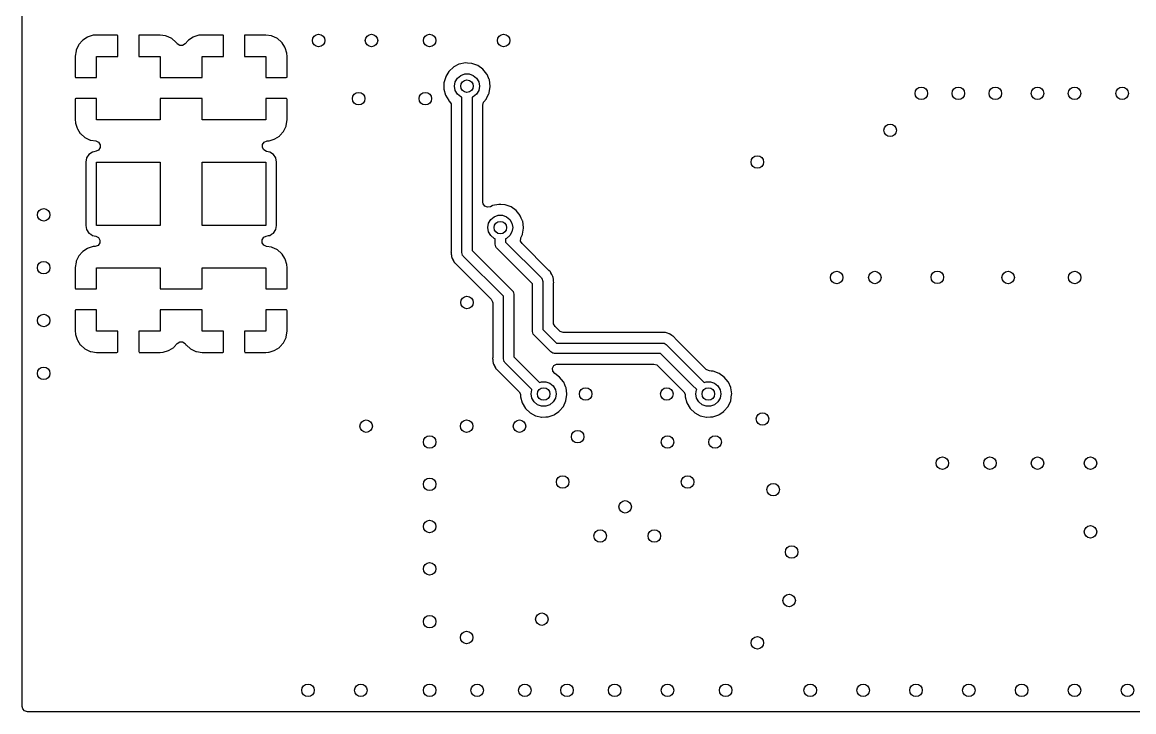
# Model space of a CAD drawing. Extents: x 5.33 to 7.27, y -5.07 to -3.93.
# Drawn here: x 5.33 to 6.381, y -5.07 to -4.418 of the extents above; entities that cross this region are included whole.
import ezdxf

# ---------------------------------------------------------------- set-up
doc = ezdxf.new("R2010")
doc.units = 0
doc.header["$MEASUREMENT"] = 0
doc.layers.add('BLACK', color=7, linetype='CONTINUOUS')

msp = doc.modelspace()

# ---------------------------------------------------------------- linework, layer by layer
at = {"layer": 'BLACK', "linetype": 'CONTINUOUS'}
for p, q in [((5.32969, -5.06535), (5.32969, -3.93465)), ((5.38654, -4.435), (5.38324, -4.43881)), ((5.38707, -4.43454), (5.38654, -4.435)), ((5.39131, -4.43182), (5.38707, -4.43454)), ((5.39195, -4.43153), (5.39131, -4.43182)), ((5.39687, -4.43008), (5.39195, -4.43153)), ((5.39739, -4.42999), (5.39687, -4.43008)), ((5.39991, -4.42981), (5.39739, -4.42999)), ((5.40009, -4.4298), (5.39991, -4.42981)), ((5.41947, -4.4298), (5.40009, -4.4298)), ((5.41977, -4.42987), (5.41947, -4.4298)), ((5.41982, -4.42992), (5.41977, -4.42987)), ((5.41995, -4.43034), (5.41982, -4.42992)), ((5.42, -4.43052), (5.41995, -4.43034)), ((5.42, -4.45), (5.42, -4.43052)), ((5.44007, -4.43003), (5.44, -4.43034)), ((5.44, -4.43034), (5.44, -4.45)), ((5.44011, -4.42998), (5.44007, -4.43003)), ((5.44071, -4.4298), (5.44011, -4.42998)), ((5.45982, -4.4298), (5.44071, -4.4298)), ((5.46018, -4.42983), (5.45982, -4.4298)), ((5.46534, -4.43057), (5.46018, -4.42983)), ((5.46601, -4.43077), (5.46534, -4.43057)), ((5.4706, -4.43286), (5.46601, -4.43077)), ((5.47119, -4.43324), (5.4706, -4.43286)), ((5.475, -4.43654), (5.47119, -4.43324)), ((5.48654, -4.435), (5.48375, -4.43822)), ((5.48707, -4.43454), (5.48654, -4.435)), ((5.49131, -4.43182), (5.48707, -4.43454)), ((5.49195, -4.43153), (5.49131, -4.43182)), ((5.49687, -4.43008), (5.49195, -4.43153)), ((5.49739, -4.42999), (5.49687, -4.43008)), ((5.49991, -4.42981), (5.49739, -4.42999)), ((5.50009, -4.4298), (5.49991, -4.42981)), ((5.51947, -4.4298), (5.50009, -4.4298)), ((5.51977, -4.42987), (5.51947, -4.4298)), ((5.51982, -4.42992), (5.51977, -4.42987)), ((5.51995, -4.43034), (5.51982, -4.42992)), ((5.52, -4.43052), (5.51995, -4.43034)), ((5.52, -4.45), (5.52, -4.43052)), ((5.54007, -4.43003), (5.54, -4.43034)), ((5.54, -4.43034), (5.54, -4.45)), ((5.54011, -4.42998), (5.54007, -4.43003)), ((5.54071, -4.4298), (5.54011, -4.42998)), ((5.55982, -4.4298), (5.54071, -4.4298)), ((5.56018, -4.42983), (5.55982, -4.4298)), ((5.56534, -4.43057), (5.56018, -4.42983)), ((5.56601, -4.43077), (5.56534, -4.43057)), ((5.5706, -4.43286), (5.56601, -4.43077)), ((5.57119, -4.43324), (5.5706, -4.43286)), ((5.575, -4.43654), (5.57119, -4.43324)), ((5.38057, -4.44466), (5.37983, -4.44982)), ((5.38077, -4.44399), (5.38057, -4.44466)), ((5.38286, -4.4394), (5.38077, -4.44399)), ((5.38324, -4.43881), (5.38286, -4.4394)), ((5.47546, -4.43707), (5.475, -4.43654)), ((5.47583, -4.43766), (5.47546, -4.43707)), ((5.47625, -4.43822), (5.47583, -4.43766)), ((5.47861, -4.43973), (5.47625, -4.43822)), ((5.4814, -4.43973), (5.47861, -4.43973)), ((5.48375, -4.43822), (5.4814, -4.43973)), ((5.57546, -4.43707), (5.575, -4.43654)), ((5.57818, -4.44131), (5.57546, -4.43707)), ((5.57847, -4.44195), (5.57818, -4.44131)), ((5.57992, -4.44687), (5.57847, -4.44195)), ((5.58001, -4.44739), (5.57992, -4.44687)), ((5.37983, -4.44982), (5.3798, -4.45018)), ((5.3798, -4.45018), (5.3798, -4.46929)), ((5.4, -4.47), (5.4, -4.45)), ((5.4, -4.45), (5.42, -4.45)), ((5.44, -4.45), (5.46, -4.45)), ((5.46, -4.45), (5.46, -4.47)), ((5.5, -4.47), (5.5, -4.45)), ((5.5, -4.45), (5.52, -4.45)), ((5.54, -4.45), (5.56, -4.45)), ((5.56, -4.45), (5.56, -4.47)), ((5.58019, -4.44991), (5.58001, -4.44739)), ((5.5802, -4.45009), (5.58019, -4.44991)), ((5.5802, -4.46947), (5.5802, -4.45009)), ((5.74307, -4.45739), (5.74277, -4.45754)), ((5.74893, -4.45621), (5.74307, -4.45739)), ((5.75091, -4.45635), (5.74893, -4.45621)), ((5.75456, -4.45662), (5.75091, -4.45635)), ((5.75489, -4.45664), (5.75456, -4.45662)), ((5.75456, -4.45662), (5.75456, -4.45662)), ((5.76052, -4.45867), (5.75489, -4.45664)), ((5.73316, -4.46444), (5.73037, -4.46894)), ((5.73334, -4.46415), (5.73316, -4.46444)), ((5.73316, -4.46444), (5.73316, -4.46444)), ((5.73774, -4.4601), (5.73334, -4.46415)), ((5.73804, -4.45995), (5.73774, -4.4601)), ((5.74277, -4.45754), (5.73804, -4.45995)), ((5.73804, -4.45995), (5.73804, -4.45995)), ((5.74127, -4.4706), (5.74441, -4.46796)), ((5.74441, -4.46796), (5.74826, -4.46656)), ((5.74826, -4.46656), (5.75237, -4.46656)), ((5.75237, -4.46656), (5.75622, -4.46796)), ((5.75622, -4.46796), (5.75936, -4.4706)), ((5.76539, -4.46213), (5.76052, -4.45867)), ((5.76916, -4.46678), (5.76539, -4.46213)), ((5.76929, -4.46709), (5.76916, -4.46678)), ((5.7714, -4.47196), (5.76929, -4.46709)), ((5.76929, -4.46709), (5.76929, -4.46709)), ((5.3798, -4.46929), (5.37998, -4.46989)), ((5.37998, -4.46989), (5.38003, -4.46993)), ((5.38003, -4.46993), (5.38034, -4.47)), ((5.38034, -4.47), (5.4, -4.47)), ((5.46, -4.47), (5.5, -4.47)), ((5.56, -4.47), (5.57948, -4.47)), ((5.57948, -4.47), (5.58008, -4.46982)), ((5.58008, -4.46982), (5.58013, -4.46977)), ((5.58013, -4.46977), (5.5802, -4.46947)), ((5.72849, -4.47801), (5.72846, -4.48095)), ((5.72852, -4.47531), (5.72849, -4.47801)), ((5.73019, -4.46923), (5.72852, -4.47497)), ((5.72852, -4.47497), (5.72852, -4.47531)), ((5.72852, -4.47531), (5.72852, -4.47531)), ((5.73037, -4.46894), (5.73019, -4.46923)), ((5.7385, -4.47819), (5.73922, -4.47415)), ((5.73922, -4.48223), (5.7385, -4.47819)), ((5.73922, -4.47415), (5.74127, -4.4706)), ((5.75936, -4.4706), (5.76141, -4.47415)), ((5.76141, -4.47415), (5.76213, -4.47819)), ((5.76213, -4.47819), (5.76141, -4.48223)), ((5.77153, -4.47227), (5.7714, -4.47196)), ((5.77234, -4.47819), (5.77153, -4.47227)), ((5.77234, -4.47865), (5.77234, -4.47819)), ((5.72846, -4.48095), (5.73001, -4.48673)), ((5.73001, -4.48673), (5.73305, -4.49187)), ((5.74127, -4.48578), (5.73922, -4.48223)), ((5.74441, -4.48842), (5.74127, -4.48578)), ((5.74539, -4.48878), (5.74441, -4.48842)), ((5.74539, -4.63567), (5.74539, -4.48878)), ((5.75622, -4.48842), (5.75524, -4.48878)), ((5.75524, -4.48878), (5.75524, -4.63363)), ((5.75936, -4.48578), (5.75622, -4.48842)), ((5.76141, -4.48223), (5.75936, -4.48578)), ((5.76891, -4.48999), (5.7711, -4.48522)), ((5.7711, -4.48522), (5.77126, -4.48486)), ((5.77126, -4.48486), (5.7714, -4.48456)), ((5.77126, -4.48486), (5.77126, -4.48486)), ((5.7714, -4.48456), (5.77234, -4.47865)), ((5.37987, -4.49023), (5.3798, -4.49053)), ((5.3798, -4.49053), (5.3798, -4.50991)), ((5.37992, -4.49018), (5.37987, -4.49023)), ((5.38052, -4.49), (5.37992, -4.49018)), ((5.4, -4.49), (5.38052, -4.49)), ((5.4, -4.51), (5.4, -4.49)), ((5.5, -4.49), (5.46, -4.49)), ((5.46, -4.49), (5.46, -4.51)), ((5.5, -4.51), (5.5, -4.49)), ((5.57966, -4.49), (5.56, -4.49)), ((5.56, -4.49), (5.56, -4.51)), ((5.57997, -4.49007), (5.57966, -4.49)), ((5.58002, -4.49011), (5.57997, -4.49007)), ((5.5802, -4.49071), (5.58002, -4.49011)), ((5.5802, -4.50982), (5.5802, -4.49071)), ((5.73305, -4.49187), (5.7333, -4.49211)), ((5.7333, -4.49211), (5.7333, -4.49211)), ((5.7333, -4.49211), (5.73385, -4.49264)), ((5.73385, -4.49264), (5.73524, -4.49506)), ((5.73524, -4.49506), (5.73537, -4.49622)), ((5.73537, -4.49622), (5.73537, -4.63359)), ((5.76526, -4.49614), (5.76604, -4.49346)), ((5.76526, -4.58789), (5.76526, -4.49614)), ((5.76604, -4.49346), (5.76643, -4.49294)), ((5.76643, -4.49294), (5.7687, -4.49025)), ((5.7687, -4.49025), (5.76891, -4.48999)), ((5.7687, -4.49025), (5.7687, -4.49025)), ((5.3798, -4.50991), (5.37981, -4.51009)), ((5.46, -4.51), (5.4, -4.51)), ((5.56, -4.51), (5.5, -4.51)), ((5.58017, -4.51018), (5.5802, -4.50982)), ((5.37981, -4.51009), (5.37999, -4.51261)), ((5.37999, -4.51261), (5.38008, -4.51313)), ((5.38008, -4.51313), (5.38153, -4.51805)), ((5.38153, -4.51805), (5.38182, -4.51869)), ((5.38182, -4.51869), (5.38454, -4.52293)), ((5.57676, -4.52119), (5.57714, -4.5206)), ((5.57714, -4.5206), (5.57923, -4.51601)), ((5.57923, -4.51601), (5.57943, -4.51534)), ((5.57943, -4.51534), (5.58017, -4.51018)), ((5.38454, -4.52293), (5.385, -4.52346)), ((5.385, -4.52346), (5.38881, -4.52676)), ((5.38881, -4.52676), (5.3894, -4.52714)), ((5.3894, -4.52714), (5.39399, -4.52923)), ((5.39399, -4.52923), (5.39466, -4.52943)), ((5.39466, -4.52943), (5.3993, -4.5301)), ((5.3993, -4.5301), (5.40184, -4.53126)), ((5.5586, -4.53114), (5.56129, -4.5301)), ((5.56129, -4.5301), (5.56261, -4.53001)), ((5.56261, -4.53001), (5.56313, -4.52992)), ((5.56313, -4.52992), (5.56805, -4.52847)), ((5.56805, -4.52847), (5.56869, -4.52818)), ((5.56869, -4.52818), (5.57293, -4.52546)), ((5.57293, -4.52546), (5.57346, -4.525)), ((5.57346, -4.525), (5.57676, -4.52119)), ((5.39609, -4.54056), (5.39278, -4.54278)), ((5.39735, -4.54031), (5.39609, -4.54056)), ((5.39956, -4.53987), (5.39735, -4.54031)), ((5.40184, -4.53875), (5.39956, -4.53987)), ((5.40184, -4.53126), (5.40335, -4.53361)), ((5.40335, -4.5364), (5.40184, -4.53875)), ((5.40335, -4.53361), (5.40335, -4.5364)), ((5.55682, -4.53619), (5.55697, -4.5334)), ((5.5582, -4.53862), (5.55682, -4.53619)), ((5.55697, -4.5334), (5.5586, -4.53114)), ((5.56068, -4.53992), (5.5582, -4.53862)), ((5.56391, -4.54056), (5.56068, -4.53992)), ((5.56722, -4.54278), (5.56391, -4.54056)), ((5.39056, -4.54609), (5.38978, -4.55)), ((5.38978, -4.55), (5.38978, -4.61)), ((5.39278, -4.54278), (5.39056, -4.54609)), ((5.4, -4.61), (5.4, -4.55)), ((5.4, -4.55), (5.46, -4.55)), ((5.46, -4.55), (5.46, -4.61)), ((5.5, -4.61), (5.5, -4.55)), ((5.5, -4.55), (5.56, -4.55)), ((5.56, -4.55), (5.56, -4.61)), ((5.56944, -4.54609), (5.56722, -4.54278)), ((5.57022, -4.55), (5.56944, -4.54609)), ((5.57022, -4.61), (5.57022, -4.55)), ((5.76552, -4.58949), (5.76526, -4.58789)), ((5.76713, -4.59178), (5.76552, -4.58949)), ((5.76972, -4.59283), (5.76713, -4.59178)), ((5.77247, -4.59231), (5.76972, -4.59283)), ((5.77427, -4.5914), (5.77247, -4.59231)), ((5.77457, -4.59124), (5.77427, -4.5914)), ((5.78043, -4.59006), (5.77457, -4.59124)), ((5.78241, -4.59021), (5.78043, -4.59006)), ((5.78605, -4.59048), (5.78241, -4.59021)), ((5.78639, -4.5905), (5.78605, -4.59048)), ((5.78605, -4.59048), (5.78605, -4.59048)), ((5.79202, -4.59253), (5.78639, -4.5905)), ((5.79689, -4.59599), (5.79202, -4.59253)), ((5.77071, -4.60801), (5.77276, -4.60446)), ((5.77276, -4.60446), (5.77591, -4.60182)), ((5.77591, -4.60182), (5.77976, -4.60042)), ((5.77976, -4.60042), (5.78386, -4.60042)), ((5.78386, -4.60042), (5.78772, -4.60182)), ((5.78772, -4.60182), (5.79086, -4.60446)), ((5.79086, -4.60446), (5.79291, -4.60801)), ((5.80065, -4.60064), (5.79689, -4.59599)), ((5.80079, -4.60095), (5.80065, -4.60064)), ((5.80174, -4.60315), (5.80079, -4.60095)), ((5.80079, -4.60095), (5.80079, -4.60095)), ((5.80289, -4.60581), (5.80174, -4.60315)), ((5.38978, -4.61), (5.39056, -4.61391)), ((5.39056, -4.61391), (5.39278, -4.61722)), ((5.46, -4.61), (5.4, -4.61)), ((5.56, -4.61), (5.5, -4.61)), ((5.56722, -4.61722), (5.56944, -4.61391)), ((5.56944, -4.61391), (5.57022, -4.61)), ((5.77, -4.61205), (5.77071, -4.60801)), ((5.77071, -4.61609), (5.77, -4.61205)), ((5.79291, -4.60801), (5.79362, -4.61205)), ((5.79362, -4.61205), (5.79291, -4.61609)), ((5.80303, -4.60612), (5.80289, -4.60581)), ((5.8029, -4.61841), (5.80383, -4.61251)), ((5.80384, -4.61205), (5.80303, -4.60612)), ((5.80383, -4.61251), (5.80384, -4.61205)), ((5.39278, -4.61722), (5.39318, -4.6175)), ((5.39318, -4.6175), (5.39456, -4.61841)), ((5.39456, -4.61841), (5.39609, -4.61944)), ((5.39609, -4.61944), (5.39932, -4.62008)), ((5.39932, -4.62008), (5.4018, -4.62138)), ((5.4018, -4.62138), (5.40318, -4.62381)), ((5.40318, -4.62381), (5.40303, -4.6266)), ((5.55665, -4.6236), (5.55816, -4.62125)), ((5.55665, -4.62639), (5.55665, -4.6236)), ((5.55816, -4.62125), (5.56044, -4.62013)), ((5.56044, -4.62013), (5.56265, -4.61969)), ((5.56265, -4.61969), (5.56391, -4.61944)), ((5.56391, -4.61944), (5.56544, -4.61841)), ((5.56544, -4.61841), (5.56682, -4.6175)), ((5.56682, -4.6175), (5.56722, -4.61722)), ((5.77276, -4.61964), (5.77071, -4.61609)), ((5.77591, -4.62228), (5.77276, -4.61964)), ((5.77689, -4.62263), (5.77591, -4.62228)), ((5.77689, -4.6278), (5.77689, -4.62263)), ((5.78772, -4.62228), (5.78673, -4.62263)), ((5.78673, -4.62263), (5.78673, -4.62576)), ((5.79086, -4.61964), (5.78772, -4.62228)), ((5.79291, -4.61609), (5.79086, -4.61964)), ((5.80106, -4.6248), (5.80126, -4.62202)), ((5.8024, -4.62726), (5.80106, -4.6248)), ((5.80126, -4.62202), (5.8014, -4.62169)), ((5.8014, -4.62169), (5.80276, -4.61872)), ((5.80276, -4.61872), (5.8029, -4.61841)), ((5.80276, -4.61872), (5.80276, -4.61872)), ((5.38654, -4.635), (5.38324, -4.63881)), ((5.38707, -4.63454), (5.38654, -4.635)), ((5.39131, -4.63182), (5.38707, -4.63454)), ((5.39195, -4.63153), (5.39131, -4.63182)), ((5.39687, -4.63008), (5.39195, -4.63153)), ((5.39739, -4.62999), (5.39687, -4.63008)), ((5.39871, -4.6299), (5.39739, -4.62999)), ((5.4014, -4.62886), (5.39871, -4.6299)), ((5.40303, -4.6266), (5.4014, -4.62886)), ((5.55816, -4.62874), (5.55665, -4.62639)), ((5.5607, -4.6299), (5.55816, -4.62874)), ((5.56534, -4.63057), (5.5607, -4.6299)), ((5.56601, -4.63077), (5.56534, -4.63057)), ((5.5706, -4.63286), (5.56601, -4.63077)), ((5.57119, -4.63324), (5.5706, -4.63286)), ((5.575, -4.63654), (5.57119, -4.63324)), ((5.73528, -4.63456), (5.73519, -4.63496)), ((5.73519, -4.63496), (5.73524, -4.63536)), ((5.73524, -4.63536), (5.73534, -4.63619)), ((5.73529, -4.63441), (5.73528, -4.63456)), ((5.73537, -4.63359), (5.73529, -4.63441)), ((5.73534, -4.63619), (5.73535, -4.63644)), ((5.74573, -4.63683), (5.74539, -4.63567)), ((5.75524, -4.63363), (5.79316, -4.67156)), ((5.77723, -4.62896), (5.77689, -4.6278)), ((5.77749, -4.63014), (5.77723, -4.62896)), ((5.77764, -4.63035), (5.77749, -4.63014)), ((5.77767, -4.63045), (5.77764, -4.63035)), ((5.77781, -4.63057), (5.77767, -4.63045)), ((5.77833, -4.63128), (5.77781, -4.63057)), ((5.81232, -4.66527), (5.77833, -4.63128)), ((5.78673, -4.62576), (5.82072, -4.65975)), ((5.82769, -4.65254), (5.8024, -4.62726)), ((5.38057, -4.64466), (5.37983, -4.64982)), ((5.38077, -4.64399), (5.38057, -4.64466)), ((5.38286, -4.6394), (5.38077, -4.64399)), ((5.38324, -4.63881), (5.38286, -4.6394)), ((5.57546, -4.63707), (5.575, -4.63654)), ((5.57818, -4.64131), (5.57546, -4.63707)), ((5.57847, -4.64195), (5.57818, -4.64131)), ((5.57992, -4.64687), (5.57847, -4.64195)), ((5.73535, -4.63644), (5.73536, -4.63644)), ((5.73536, -4.63644), (5.73537, -4.63665)), ((5.73537, -4.63665), (5.73537, -4.63685)), ((5.73537, -4.63685), (5.73541, -4.63705)), ((5.73541, -4.63705), (5.73541, -4.63705)), ((5.73541, -4.63705), (5.73551, -4.63766)), ((5.73551, -4.63766), (5.73554, -4.63789)), ((5.73554, -4.63789), (5.73578, -4.63989)), ((5.73578, -4.63989), (5.73593, -4.64022)), ((5.73593, -4.64022), (5.73599, -4.64057)), ((5.73599, -4.64057), (5.73695, -4.64235)), ((5.73695, -4.64235), (5.73706, -4.64256)), ((5.73706, -4.64256), (5.73779, -4.64409)), ((5.73779, -4.64409), (5.73779, -4.64409)), ((5.73779, -4.64409), (5.73793, -4.64437)), ((5.73793, -4.64437), (5.73814, -4.64463)), ((5.73814, -4.64463), (5.73822, -4.6447)), ((5.73822, -4.6447), (5.73823, -4.64471)), ((5.73823, -4.64471), (5.73835, -4.64495)), ((5.73835, -4.64495), (5.73865, -4.64523)), ((5.73865, -4.64523), (5.73865, -4.64523)), ((5.73865, -4.64523), (5.73973, -4.64622)), ((5.73973, -4.64622), (5.73987, -4.64636)), ((5.73987, -4.64636), (5.77329, -4.67978)), ((5.74599, -4.63802), (5.74573, -4.63683)), ((5.74614, -4.63822), (5.74599, -4.63802)), ((5.74617, -4.63833), (5.74614, -4.63822)), ((5.74631, -4.63845), (5.74617, -4.63833)), ((5.74684, -4.63915), (5.74631, -4.63845)), ((5.78476, -4.67708), (5.74684, -4.63915)), ((5.37983, -4.64982), (5.3798, -4.65018)), ((5.3798, -4.65018), (5.3798, -4.66929)), ((5.4, -4.67), (5.4, -4.65)), ((5.4, -4.65), (5.46, -4.65)), ((5.46, -4.65), (5.46, -4.67)), ((5.5, -4.67), (5.5, -4.65)), ((5.5, -4.65), (5.56, -4.65)), ((5.56, -4.65), (5.56, -4.67)), ((5.58001, -4.64739), (5.57992, -4.64687)), ((5.58019, -4.64991), (5.58001, -4.64739)), ((5.5802, -4.65009), (5.58019, -4.64991)), ((5.5802, -4.66947), (5.5802, -4.65009)), ((5.82783, -4.65268), (5.82769, -4.65254)), ((5.82921, -4.65395), (5.82783, -4.65268)), ((5.82933, -4.65419), (5.82921, -4.65395)), ((5.82934, -4.65419), (5.82933, -4.65419)), ((5.82942, -4.65427), (5.82934, -4.65419)), ((5.82963, -4.65452), (5.82942, -4.65427)), ((5.82976, -4.65481), (5.82963, -4.65452)), ((5.8305, -4.65634), (5.82976, -4.65481)), ((5.82976, -4.65481), (5.82976, -4.65481)), ((5.83061, -4.65655), (5.8305, -4.65634)), ((5.83157, -4.65832), (5.83061, -4.65655)), ((5.81232, -4.71047), (5.81232, -4.66527)), ((5.82072, -4.65975), (5.82125, -4.66045)), ((5.82125, -4.66045), (5.82139, -4.66057)), ((5.82139, -4.66057), (5.82142, -4.66068)), ((5.82142, -4.66068), (5.82157, -4.66088)), ((5.82157, -4.66088), (5.82182, -4.66207)), ((5.82182, -4.66207), (5.82217, -4.66323)), ((5.82217, -4.66323), (5.82217, -4.70843)), ((5.83158, -4.65841), (5.83157, -4.65832)), ((5.83162, -4.65868), (5.83158, -4.65841)), ((5.83178, -4.65901), (5.83162, -4.65868)), ((5.83183, -4.65941), (5.83178, -4.65901)), ((5.83202, -4.66101), (5.83183, -4.65941)), ((5.83205, -4.66124), (5.83202, -4.66101)), ((5.83219, -4.66205), (5.83205, -4.66124)), ((5.83219, -4.66225), (5.83219, -4.66205)), ((5.8322, -4.66245), (5.83219, -4.66225)), ((5.83219, -4.66531), (5.83227, -4.66449)), ((5.83219, -4.70223), (5.83219, -4.66531)), ((5.83222, -4.66271), (5.8322, -4.66245)), ((5.8322, -4.66245), (5.8322, -4.66245)), ((5.83237, -4.66394), (5.83222, -4.66271)), ((5.83227, -4.66449), (5.83228, -4.66434)), ((5.83228, -4.66434), (5.83237, -4.66394)), ((5.3798, -4.66929), (5.37998, -4.66989)), ((5.37998, -4.66989), (5.38003, -4.66993)), ((5.38003, -4.66993), (5.38034, -4.67)), ((5.38034, -4.67), (5.4, -4.67)), ((5.46, -4.67), (5.5, -4.67)), ((5.56, -4.67), (5.57948, -4.67)), ((5.57948, -4.67), (5.58008, -4.66982)), ((5.58008, -4.66982), (5.58013, -4.66977)), ((5.58013, -4.66977), (5.5802, -4.66947)), ((5.78476, -4.73632), (5.78476, -4.67708)), ((5.79316, -4.67156), (5.79369, -4.67226)), ((5.79369, -4.67226), (5.79383, -4.67238)), ((5.79383, -4.67238), (5.79386, -4.67249)), ((5.79386, -4.67249), (5.79401, -4.67269)), ((5.79401, -4.67269), (5.79427, -4.67388)), ((5.79427, -4.67388), (5.79461, -4.67504)), ((5.79461, -4.67504), (5.79461, -4.73428)), ((5.77329, -4.67978), (5.77463, -4.68223)), ((5.77463, -4.68223), (5.77474, -4.68328)), ((5.77474, -4.68328), (5.77474, -4.73424)), ((5.37987, -4.69023), (5.3798, -4.69053)), ((5.3798, -4.69053), (5.3798, -4.70991)), ((5.37992, -4.69018), (5.37987, -4.69023)), ((5.38052, -4.69), (5.37992, -4.69018)), ((5.4, -4.69), (5.38052, -4.69)), ((5.4, -4.71), (5.4, -4.69)), ((5.46, -4.69), (5.46, -4.71)), ((5.5, -4.69), (5.46, -4.69)), ((5.5, -4.71), (5.5, -4.69)), ((5.56, -4.69), (5.56, -4.71)), ((5.57966, -4.69), (5.56, -4.69)), ((5.57997, -4.69007), (5.57966, -4.69)), ((5.58002, -4.69011), (5.57997, -4.69007)), ((5.5802, -4.69071), (5.58002, -4.69011)), ((5.5802, -4.70982), (5.5802, -4.69071)), ((5.58017, -4.71018), (5.5802, -4.70982)), ((5.82217, -4.70843), (5.83503, -4.7213)), ((5.8323, -4.70328), (5.83219, -4.70223)), ((5.83364, -4.70574), (5.8323, -4.70328)), ((5.83773, -4.70983), (5.83364, -4.70574)), ((5.83855, -4.71049), (5.83773, -4.70983)), ((5.3798, -4.70991), (5.37981, -4.71009)), ((5.37981, -4.71009), (5.37999, -4.71261)), ((5.37999, -4.71261), (5.38008, -4.71313)), ((5.38008, -4.71313), (5.38153, -4.71805)), ((5.38153, -4.71805), (5.38182, -4.71869)), ((5.38182, -4.71869), (5.38454, -4.72293)), ((5.42, -4.71), (5.4, -4.71)), ((5.42, -4.72966), (5.42, -4.71)), ((5.46, -4.71), (5.44, -4.71)), ((5.44, -4.71), (5.44, -4.72948)), ((5.47625, -4.72178), (5.4786, -4.72027)), ((5.4786, -4.72027), (5.48139, -4.72027)), ((5.48139, -4.72027), (5.48375, -4.72178)), ((5.52, -4.71), (5.5, -4.71)), ((5.52, -4.72966), (5.52, -4.71)), ((5.56, -4.71), (5.54, -4.71)), ((5.54, -4.71), (5.54, -4.72948)), ((5.57714, -4.7206), (5.57923, -4.71601)), ((5.57923, -4.71601), (5.57943, -4.71534)), ((5.57943, -4.71534), (5.58017, -4.71018)), ((5.81266, -4.71164), (5.81232, -4.71047)), ((5.81292, -4.71282), (5.81266, -4.71164)), ((5.81307, -4.71302), (5.81292, -4.71282)), ((5.8131, -4.71313), (5.81307, -4.71302)), ((5.81324, -4.71325), (5.8131, -4.71313)), ((5.81376, -4.71395), (5.81324, -4.71325)), ((5.82951, -4.7297), (5.81376, -4.71395)), ((5.84124, -4.71128), (5.83855, -4.71049)), ((5.93518, -4.71128), (5.84124, -4.71128)), ((5.93538, -4.71128), (5.93518, -4.71128)), ((5.93625, -4.71124), (5.93538, -4.71128)), ((5.93725, -4.7112), (5.93625, -4.71124)), ((5.93751, -4.71128), (5.93725, -4.7112)), ((5.93752, -4.71128), (5.93751, -4.71128)), ((5.93763, -4.71128), (5.93752, -4.71128)), ((5.93796, -4.71131), (5.93763, -4.71128)), ((5.93825, -4.71141), (5.93796, -4.71131)), ((5.93986, -4.71198), (5.93825, -4.71141)), ((5.93825, -4.71141), (5.93825, -4.71141)), ((5.94008, -4.71205), (5.93986, -4.71198)), ((5.94162, -4.71251), (5.94008, -4.71205)), ((5.94201, -4.71263), (5.94162, -4.71251)), ((5.94162, -4.71251), (5.94162, -4.71251)), ((5.94231, -4.71284), (5.94201, -4.71263)), ((5.94265, -4.71296), (5.94231, -4.71284)), ((5.94297, -4.71321), (5.94265, -4.71296)), ((5.94423, -4.7142), (5.94297, -4.71321)), ((5.94442, -4.71434), (5.94423, -4.7142)), ((5.94508, -4.71482), (5.94442, -4.71434)), ((5.94523, -4.71496), (5.94508, -4.71482)), ((5.94538, -4.7151), (5.94523, -4.71496)), ((5.94539, -4.71509), (5.94538, -4.7151)), ((5.94558, -4.71527), (5.94539, -4.71509)), ((5.94655, -4.71603), (5.94558, -4.71527)), ((5.94677, -4.71638), (5.94655, -4.71603)), ((5.94687, -4.71649), (5.94677, -4.71638)), ((5.94739, -4.71712), (5.94687, -4.71649)), ((5.97654, -4.74628), (5.94739, -4.71712)), ((5.38454, -4.72293), (5.385, -4.72346)), ((5.385, -4.72346), (5.38881, -4.72676)), ((5.38881, -4.72676), (5.3894, -4.72714)), ((5.3894, -4.72714), (5.39399, -4.72923)), ((5.39399, -4.72923), (5.39466, -4.72943)), ((5.39466, -4.72943), (5.39982, -4.73017)), ((5.39982, -4.73017), (5.40018, -4.7302)), ((5.40018, -4.7302), (5.41929, -4.7302)), ((5.41929, -4.7302), (5.41989, -4.73002)), ((5.41989, -4.73002), (5.41993, -4.72997)), ((5.41993, -4.72997), (5.42, -4.72966)), ((5.44, -4.72948), (5.44018, -4.73008)), ((5.44018, -4.73008), (5.44023, -4.73013)), ((5.44023, -4.73013), (5.44053, -4.7302)), ((5.44053, -4.7302), (5.45991, -4.7302)), ((5.45991, -4.7302), (5.46009, -4.73019)), ((5.46009, -4.73019), (5.46261, -4.73001)), ((5.46261, -4.73001), (5.46313, -4.72992)), ((5.46313, -4.72992), (5.46805, -4.72847)), ((5.46805, -4.72847), (5.46869, -4.72818)), ((5.46869, -4.72818), (5.47293, -4.72546)), ((5.47293, -4.72546), (5.47346, -4.725)), ((5.47346, -4.725), (5.47625, -4.72178)), ((5.48375, -4.72178), (5.48417, -4.72234)), ((5.48417, -4.72234), (5.48454, -4.72293)), ((5.48454, -4.72293), (5.485, -4.72346)), ((5.485, -4.72346), (5.48881, -4.72676)), ((5.48881, -4.72676), (5.4894, -4.72714)), ((5.4894, -4.72714), (5.49399, -4.72923)), ((5.49399, -4.72923), (5.49466, -4.72943)), ((5.49466, -4.72943), (5.49982, -4.73017)), ((5.49982, -4.73017), (5.50018, -4.7302)), ((5.50018, -4.7302), (5.51929, -4.7302)), ((5.51929, -4.7302), (5.51989, -4.73002)), ((5.51989, -4.73002), (5.51993, -4.72997)), ((5.51993, -4.72997), (5.52, -4.72966)), ((5.54, -4.72948), (5.54018, -4.73008)), ((5.54018, -4.73008), (5.54023, -4.73013)), ((5.54023, -4.73013), (5.54053, -4.7302)), ((5.54053, -4.7302), (5.55991, -4.7302)), ((5.55991, -4.7302), (5.56009, -4.73019)), ((5.56009, -4.73019), (5.56261, -4.73001)), ((5.56261, -4.73001), (5.56313, -4.72992)), ((5.56313, -4.72992), (5.56805, -4.72847)), ((5.56805, -4.72847), (5.56869, -4.72818)), ((5.56869, -4.72818), (5.57293, -4.72546)), ((5.57293, -4.72546), (5.57346, -4.725)), ((5.57346, -4.725), (5.57676, -4.72119)), ((5.57676, -4.72119), (5.57714, -4.7206)), ((5.83058, -4.73028), (5.82951, -4.7297)), ((5.83159, -4.73094), (5.83058, -4.73028)), ((5.83503, -4.7213), (5.93535, -4.7213)), ((5.93535, -4.7213), (5.93622, -4.72142)), ((5.93622, -4.72142), (5.9364, -4.72141)), ((5.9364, -4.72141), (5.9365, -4.72147)), ((5.9365, -4.72147), (5.93675, -4.7215)), ((5.93675, -4.7215), (5.93777, -4.72216)), ((5.93777, -4.72216), (5.93883, -4.72274)), ((5.93883, -4.72274), (5.97033, -4.75424)), ((5.77465, -4.7352), (5.77456, -4.73561)), ((5.77456, -4.73561), (5.77461, -4.73601)), ((5.77461, -4.73601), (5.77471, -4.73684)), ((5.77466, -4.73506), (5.77465, -4.7352)), ((5.77474, -4.73424), (5.77466, -4.73506)), ((5.77471, -4.73684), (5.77472, -4.73709)), ((5.77472, -4.73709), (5.77473, -4.73709)), ((5.77473, -4.73709), (5.77474, -4.7373)), ((5.77474, -4.7373), (5.77474, -4.7375)), ((5.77474, -4.7375), (5.77478, -4.7377)), ((5.77478, -4.7377), (5.77478, -4.7377)), ((5.77478, -4.7377), (5.77488, -4.73831)), ((5.77488, -4.73831), (5.77491, -4.73854)), ((5.77491, -4.73854), (5.77515, -4.74054)), ((5.77515, -4.74054), (5.7753, -4.74087)), ((5.7753, -4.74087), (5.77536, -4.74122)), ((5.77536, -4.74122), (5.77632, -4.743)), ((5.78511, -4.73748), (5.78476, -4.73632)), ((5.78536, -4.73867), (5.78511, -4.73748)), ((5.78551, -4.73887), (5.78536, -4.73867)), ((5.78554, -4.73898), (5.78551, -4.73887)), ((5.78568, -4.7391), (5.78554, -4.73898)), ((5.78621, -4.7398), (5.78568, -4.7391)), ((5.81183, -4.76542), (5.78621, -4.7398)), ((5.79461, -4.73428), (5.81892, -4.7586)), ((5.83185, -4.73098), (5.83159, -4.73094)), ((5.83194, -4.73103), (5.83185, -4.73098)), ((5.83212, -4.73102), (5.83194, -4.73103)), ((5.83299, -4.73114), (5.83212, -4.73102)), ((5.8326, -4.7427), (5.83502, -4.7413)), ((5.93332, -4.73114), (5.83299, -4.73114)), ((5.83502, -4.7413), (5.8362, -4.74116)), ((5.8362, -4.74116), (5.92711, -4.74116)), ((5.92711, -4.74116), (5.92979, -4.74195)), ((5.96337, -4.7612), (5.93332, -4.73114)), ((5.77632, -4.743), (5.77643, -4.7432)), ((5.77643, -4.7432), (5.77716, -4.74474)), ((5.77716, -4.74474), (5.77717, -4.74474)), ((5.77717, -4.74474), (5.7773, -4.74502)), ((5.7773, -4.74502), (5.77751, -4.74528)), ((5.77751, -4.74528), (5.77759, -4.74535)), ((5.77759, -4.74535), (5.7776, -4.74536)), ((5.7776, -4.74536), (5.77772, -4.7456)), ((5.77772, -4.7456), (5.77802, -4.74587)), ((5.77802, -4.74587), (5.77802, -4.74587)), ((5.77802, -4.74587), (5.7791, -4.74687)), ((5.7791, -4.74687), (5.77924, -4.747)), ((5.77924, -4.747), (5.7996, -4.76737)), ((5.83133, -4.74519), (5.8326, -4.7427)), ((5.83159, -4.74797), (5.83133, -4.74519)), ((5.83332, -4.75017), (5.83159, -4.74797)), ((5.83797, -4.75347), (5.83332, -4.75017)), ((5.92979, -4.74195), (5.93062, -4.74261)), ((5.93062, -4.74261), (5.95537, -4.76736)), ((5.97707, -4.74674), (5.97654, -4.74628)), ((5.97969, -4.74772), (5.97707, -4.74674)), ((5.9812, -4.74783), (5.97969, -4.74772)), ((5.9829, -4.74796), (5.9812, -4.74783)), ((5.98324, -4.74798), (5.9829, -4.74796)), ((5.9829, -4.74796), (5.9829, -4.74796)), ((5.98887, -4.75001), (5.98324, -4.74798)), ((5.99374, -4.75347), (5.98887, -4.75001)), ((5.81892, -4.7586), (5.82084, -4.7579)), ((5.82084, -4.7579), (5.82495, -4.7579)), ((5.82495, -4.7579), (5.8288, -4.7593)), ((5.8288, -4.7593), (5.83194, -4.76194)), ((5.83194, -4.76194), (5.83399, -4.76549)), ((5.84174, -4.75812), (5.83797, -4.75347)), ((5.84187, -4.75843), (5.84174, -4.75812)), ((5.84398, -4.76329), (5.84187, -4.75843)), ((5.84187, -4.75843), (5.84187, -4.75843)), ((5.9676, -4.76542), (5.96337, -4.7612)), ((5.96337, -4.7612), (5.96337, -4.7612)), ((5.97033, -4.75424), (5.97033, -4.75424)), ((5.97033, -4.75424), (5.97469, -4.7586)), ((5.97469, -4.7586), (5.97661, -4.7579)), ((5.97661, -4.7579), (5.98071, -4.7579)), ((5.98071, -4.7579), (5.98457, -4.7593)), ((5.98457, -4.7593), (5.98771, -4.76194)), ((5.98771, -4.76194), (5.98976, -4.76549)), ((5.9975, -4.75812), (5.99374, -4.75347)), ((5.99764, -4.75843), (5.9975, -4.75812)), ((5.99974, -4.76329), (5.99764, -4.75843)), ((5.99764, -4.75843), (5.99764, -4.75843)), ((5.7996, -4.76737), (5.80094, -4.76982)), ((5.80094, -4.76982), (5.80105, -4.77092)), ((5.80105, -4.77092), (5.80104, -4.77229)), ((5.80104, -4.77229), (5.80259, -4.77806)), ((5.81108, -4.76953), (5.8118, -4.76549)), ((5.8118, -4.77357), (5.81108, -4.76953)), ((5.8118, -4.76549), (5.81183, -4.76542)), ((5.83399, -4.76549), (5.83471, -4.76953)), ((5.83471, -4.76953), (5.83399, -4.77357)), ((5.84411, -4.7636), (5.84398, -4.76329)), ((5.84398, -4.77589), (5.84492, -4.76999)), ((5.84492, -4.76953), (5.84411, -4.7636)), ((5.84492, -4.76999), (5.84492, -4.76953)), ((5.95537, -4.76736), (5.95671, -4.76982)), ((5.95671, -4.76982), (5.95682, -4.77092)), ((5.95682, -4.77092), (5.95681, -4.77229)), ((5.95681, -4.77229), (5.95836, -4.77806)), ((5.96685, -4.76953), (5.96756, -4.76549)), ((5.96756, -4.77357), (5.96685, -4.76953)), ((5.96756, -4.76549), (5.9676, -4.76542)), ((5.98976, -4.76549), (5.99047, -4.76953)), ((5.99047, -4.76953), (5.98976, -4.77357)), ((5.99988, -4.7636), (5.99974, -4.76329)), ((5.99975, -4.77589), (6.00068, -4.76999)), ((6.00069, -4.76953), (5.99988, -4.7636)), ((6.00068, -4.76999), (6.00069, -4.76953)), ((5.80259, -4.77806), (5.80563, -4.78321)), ((5.80563, -4.78321), (5.80995, -4.78735)), ((5.81385, -4.77712), (5.8118, -4.77357)), ((5.81699, -4.77976), (5.81385, -4.77712)), ((5.82084, -4.78116), (5.81699, -4.77976)), ((5.82495, -4.78116), (5.82084, -4.78116)), ((5.8288, -4.77976), (5.82495, -4.78116)), ((5.83194, -4.77712), (5.8288, -4.77976)), ((5.83399, -4.77357), (5.83194, -4.77712)), ((5.83785, -4.78564), (5.84127, -4.78159)), ((5.84127, -4.78159), (5.84149, -4.78133)), ((5.84127, -4.78159), (5.84127, -4.78159)), ((5.84149, -4.78133), (5.84398, -4.77589)), ((5.95836, -4.77806), (5.9614, -4.78321)), ((5.9614, -4.78321), (5.96571, -4.78735)), ((5.96961, -4.77712), (5.96756, -4.77357)), ((5.97276, -4.77976), (5.96961, -4.77712)), ((5.97661, -4.78116), (5.97276, -4.77976)), ((5.98071, -4.78116), (5.97661, -4.78116)), ((5.98457, -4.77976), (5.98071, -4.78116)), ((5.98771, -4.77712), (5.98457, -4.77976)), ((5.98976, -4.77357), (5.98771, -4.77712)), ((5.99362, -4.78564), (5.99704, -4.78159)), ((5.99704, -4.78159), (5.99726, -4.78133)), ((5.99704, -4.78159), (5.99704, -4.78159)), ((5.99726, -4.78133), (5.99975, -4.77589)), ((5.80995, -4.78735), (5.81522, -4.79017)), ((5.81522, -4.79017), (5.81555, -4.79025)), ((5.81555, -4.79025), (5.81555, -4.79025)), ((5.81555, -4.79025), (5.82072, -4.7914)), ((5.82072, -4.7914), (5.82072, -4.7914)), ((5.82072, -4.7914), (5.82105, -4.79148)), ((5.82105, -4.79148), (5.82482, -4.79128)), ((5.82482, -4.79128), (5.82668, -4.79118)), ((5.82668, -4.79118), (5.82702, -4.79116)), ((5.82668, -4.79118), (5.82668, -4.79118)), ((5.82702, -4.79116), (5.83269, -4.78926)), ((5.83269, -4.78926), (5.83297, -4.78907)), ((5.83297, -4.78907), (5.83735, -4.78609)), ((5.83297, -4.78907), (5.83297, -4.78907)), ((5.83735, -4.78609), (5.83763, -4.7859)), ((5.83735, -4.78609), (5.83735, -4.78609)), ((5.83763, -4.7859), (5.83785, -4.78564)), ((5.96571, -4.78735), (5.97098, -4.79017)), ((5.97098, -4.79017), (5.97131, -4.79025)), ((5.97131, -4.79025), (5.97131, -4.79025)), ((5.97131, -4.79025), (5.97649, -4.7914)), ((5.97649, -4.7914), (5.97649, -4.7914)), ((5.97649, -4.7914), (5.97682, -4.79148)), ((5.97682, -4.79148), (5.98059, -4.79128)), ((5.98059, -4.79128), (5.98245, -4.79118)), ((5.98245, -4.79118), (5.98279, -4.79116)), ((5.98245, -4.79118), (5.98245, -4.79118)), ((5.98279, -4.79116), (5.98846, -4.78926)), ((5.98846, -4.78926), (5.98874, -4.78907)), ((5.98874, -4.78907), (5.99312, -4.78609)), ((5.98874, -4.78907), (5.98874, -4.78907)), ((5.99312, -4.78609), (5.9934, -4.7859)), ((5.99312, -4.78609), (5.99312, -4.78609)), ((5.9934, -4.7859), (5.99362, -4.78564)), ((5.33013, -5.06742), (5.32969, -5.06535)), ((5.33196, -5.06953), (5.33013, -5.06742)), ((5.33465, -5.07031), (5.33196, -5.06953)), ((7.26535, -5.07031), (5.33465, -5.07031))]:
    msp.add_line(p, q, dxfattribs=at)
at = {"layer": 'BLACK'}
for centre in [(5.61, -4.435), (5.66, -4.435), (5.715, -4.435), (5.785, -4.435), (5.75031, -4.47819), (5.64795, -4.49), (5.71094, -4.49), (6.18, -4.485), (6.215, -4.485), (6.25, -4.485), (6.29, -4.485), (6.325, -4.485), (6.37, -4.485), (6.15055, -4.52), (6.025, -4.55), (5.35, -4.6), (5.78181, -4.61205), (5.35, -4.65), (6.1, -4.65929), (6.13614, -4.65929), (6.19514, -4.65913), (6.26213, -4.65929), (6.32512, -4.65929), (5.75031, -4.68291), (5.35, -4.7), (5.35, -4.75), (5.82289, -4.76953), (5.86252, -4.76953), (5.93929, -4.76953), (5.97866, -4.76953), (6.02984, -4.79315), (5.655, -4.8), (5.75, -4.8), (5.8, -4.8), (5.855, -4.81), (5.715, -4.815), (5.94, -4.815), (5.985, -4.815), (6.2, -4.835), (6.245, -4.835), (6.29, -4.835), (6.34, -4.835), (5.715, -4.855), (5.84087, -4.85276), (5.95898, -4.85276), (6.04, -4.86008), (5.89992, -4.87638), (5.715, -4.895), (5.8763, -4.90394), (5.92748, -4.90394), (6.34, -4.9), (6.0574, -4.91913), (5.715, -4.935), (6.055, -4.965), (5.715, -4.985), (5.82118, -4.98268), (5.75, -5), (6.025, -5.005), (5.6, -5.05), (5.65, -5.05), (5.715, -5.05), (5.76, -5.05), (5.805, -5.05), (5.845, -5.05), (5.89, -5.05), (5.94, -5.05), (5.995, -5.05), (6.075, -5.05), (6.125, -5.05), (6.175, -5.05), (6.225, -5.05), (6.275, -5.05), (6.325, -5.05), (6.375, -5.05)]:
    msp.add_circle(centre, 0.00591, dxfattribs=at)

doc.saveas('drawing.dxf')
